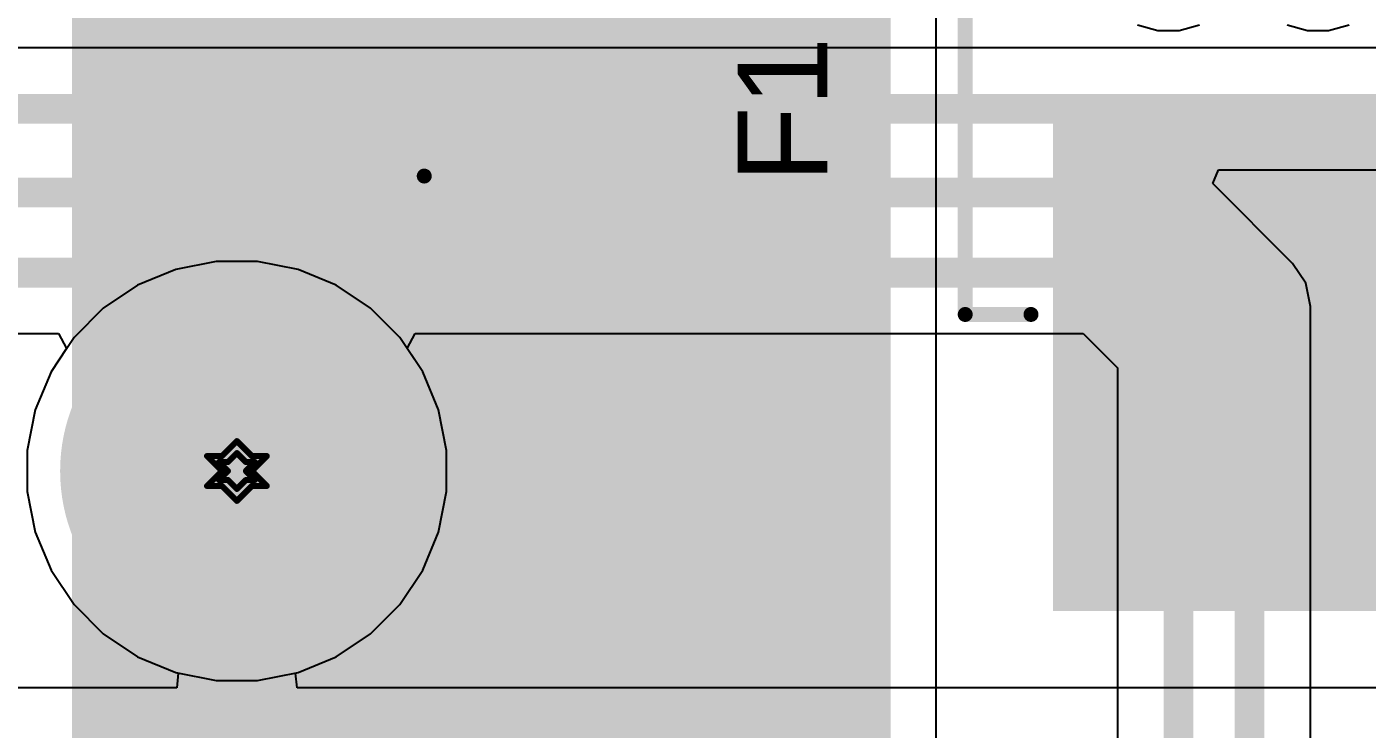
# Model space of a CAD drawing. Header units: inches. Extents: x -17.5 to 14.7, y -6.2 to 5.9.
# Drawn here: x -0.3818 to 0.0664, y 2.5153 to 2.7502 of the extents above; entities that cross this region are included whole.
import ezdxf

# ---------------------------------------------------------------- set-up
doc = ezdxf.new("R2010")
doc.units = ezdxf.units.IN
doc.header["$MEASUREMENT"] = 0
for name, color, linetype in [('Bottom Layer', 5, 'Continuous'), ('Bottom Solder', 6, 'Continuous'), ('Drill Drawing', 1, 'Continuous'), ('Ground Layer', 76, 'Continuous'), ('Multi-Layer', 9, 'Continuous'), ('Pad Holes', 156, 'Continuous'), ('Power Layer', 16, 'Continuous'), ('Top Layer', 1, 'Continuous'), ('Top Overlay', 2, 'Continuous'), ('Top Paste', 8, 'Continuous'), ('Top Solder', 216, 'Continuous')]:
    doc.layers.add(name, color=color, linetype=linetype)
doc.styles.add('Arial', font='', dxfattribs={"height": 0.2})
doc.styles.get('Arial').set_extended_font_data('Arial')

# ---------------------------------------------------------------- blocks, each defined once
blk = doc.blocks.new('DJ7391_1_5_2_8_10_144')
at = {"layer": 'Bottom Layer'}
h = blk.add_hatch(color=5, dxfattribs=at)
edge = h.paths.add_edge_path()
edge.add_arc((-0.88433, 0.16535), 0.05512, 0, 360)
at = {"layer": 'Bottom Solder'}
h = blk.add_hatch(color=6, dxfattribs=at)
edge = h.paths.add_edge_path()
edge.add_arc((-0.88433, 0.16535), 0.05912, 0, 360)
at = {"layer": 'Ground Layer'}
h = blk.add_hatch(color=76, dxfattribs=at)
edge = h.paths.add_edge_path()
edge.add_arc((-0.88433, 0.16535), 0.05512, 0, 360)
at = {"layer": 'Multi-Layer'}
h = blk.add_hatch(color=9, dxfattribs=at)
edge = h.paths.add_edge_path()
edge.add_arc((-0.88433, 0.16535), 0.05512, 0, 360)
at = {"layer": 'Pad Holes'}
h = blk.add_hatch(color=7, dxfattribs=at)
edge = h.paths.add_edge_path()
edge.add_arc((-0.88433, 0.16535), 0.02972, 0, 360)
at = {"layer": 'Power Layer'}
h = blk.add_hatch(color=16, dxfattribs=at)
edge = h.paths.add_edge_path()
edge.add_arc((-0.88433, 0.16535), 0.05512, 0, 360)
at = {"layer": 'Top Layer'}
h = blk.add_hatch(color=1, dxfattribs=at)
edge = h.paths.add_edge_path()
edge.add_arc((-0.88433, 0.16535), 0.05512, 0, 360)
at = {"layer": 'Top Solder'}
h = blk.add_hatch(color=216, dxfattribs=at)
edge = h.paths.add_edge_path()
edge.add_arc((-0.88433, 0.16535), 0.05912, 0, 360)
at = {"layer": 'Top Overlay'}
blk.add_lwpolyline([(-0.983, 0.228, 0.005, 0.005, 0), (-1.298, 0.228, 0.005, 0.005, 0)], format="xyseb", dxfattribs=at)
blk.add_lwpolyline([(-0.98425, 0.228, 0.0025, 0.0025, 1), (-0.98175, 0.228, 0.0025, 0.0025, 1)], format="xyseb", close=True, dxfattribs=at)
blk = doc.blocks.new('SMC_161')
at = {"layer": 'Top Layer'}
for points in [[(-0.23622, 0.08465), (-0.0748, 0.08465), (-0.0748, -0.08465), (-0.23622, -0.08465)], [(0.0748, 0.08465), (0.23622, 0.08465), (0.23622, -0.08465), (0.0748, -0.08465)]]:
    blk.add_hatch(color=1, dxfattribs=at).paths.add_polyline_path(points)
at = {"layer": 'Top Overlay'}
for points in [[(-0.285, 0.088), (-0.14, 0.088), (-0.14, 0.12), (-0.285, 0.12)], [(-0.285, -0.089), (-0.24, -0.089), (-0.24, 0.089), (-0.285, 0.089)], [(-0.285, -0.12), (-0.14, -0.12), (-0.14, -0.088), (-0.285, -0.088)]]:
    blk.add_hatch(color=2, dxfattribs=at).paths.add_polyline_path(points)
at = {"layer": 'Top Paste'}
for points in [[(-0.23622, 0.08465), (-0.0748, 0.08465), (-0.0748, -0.08465), (-0.23622, -0.08465)], [(0.0748, 0.08465), (0.23622, 0.08465), (0.23622, -0.08465), (0.0748, -0.08465)]]:
    blk.add_hatch(color=8, dxfattribs=at).paths.add_polyline_path(points)
at = {"layer": 'Top Solder'}
for points in [[(-0.24022, 0.08865), (-0.0708, 0.08865), (-0.0708, -0.08865), (-0.24022, -0.08865)], [(0.0708, 0.08865), (0.24022, 0.08865), (0.24022, -0.08865), (0.0708, -0.08865)]]:
    blk.add_hatch(color=216, dxfattribs=at).paths.add_polyline_path(points)
at = {"layer": 'Top Overlay'}
for points in [[(0.141, 0.118, 0.005, 0.005, 0), (-0.14, 0.118, 0.005, 0.005, 0)], [(-0.14, 0.096, 0.005, 0.005, 0), (-0.14, 0.118, 0.005, 0.005, 0)], [(0.141, 0.096, 0.005, 0.005, 0), (0.141, 0.118, 0.005, 0.005, 0)], [(-0.14, -0.118, 0.005, 0.005, 0), (-0.14, -0.096, 0.005, 0.005, 0)], [(0.141, -0.118, 0.005, 0.005, 0), (0.141, -0.096, 0.005, 0.005, 0)], [(0.141, -0.118, 0.005, 0.005, 0), (-0.14, -0.118, 0.005, 0.005, 0)]]:
    blk.add_lwpolyline(points, format="xyseb", dxfattribs=at)
for points in [[(-0.14125, 0.118, 0.0025, 0.0025, 1), (-0.13875, 0.118, 0.0025, 0.0025, 1)], [(-0.14125, 0.118, 0.0025, 0.0025, 1), (-0.13875, 0.118, 0.0025, 0.0025, 1)], [(0.13975, 0.118, 0.0025, 0.0025, 1), (0.14225, 0.118, 0.0025, 0.0025, 1)], [(0.13975, 0.118, 0.0025, 0.0025, 1), (0.14225, 0.118, 0.0025, 0.0025, 1)], [(-0.14125, 0.096, 0.0025, 0.0025, 1), (-0.13875, 0.096, 0.0025, 0.0025, 1)], [(0.13975, 0.096, 0.0025, 0.0025, 1), (0.14225, 0.096, 0.0025, 0.0025, 1)], [(-0.14125, -0.096, 0.0025, 0.0025, 1), (-0.13875, -0.096, 0.0025, 0.0025, 1)], [(0.13975, -0.096, 0.0025, 0.0025, 1), (0.14225, -0.096, 0.0025, 0.0025, 1)], [(-0.14125, -0.118, 0.0025, 0.0025, 1), (-0.13875, -0.118, 0.0025, 0.0025, 1)], [(-0.14125, -0.118, 0.0025, 0.0025, 1), (-0.13875, -0.118, 0.0025, 0.0025, 1)], [(0.13975, -0.118, 0.0025, 0.0025, 1), (0.14225, -0.118, 0.0025, 0.0025, 1)], [(0.13975, -0.118, 0.0025, 0.0025, 1), (0.14225, -0.118, 0.0025, 0.0025, 1)]]:
    blk.add_lwpolyline(points, format="xyseb", close=True, dxfattribs=at)

msp = doc.modelspace()

# ---------------------------------------------------------------- hatches: boundary and pattern name
at = {"layer": 'Top Layer'}
for points in [[(-0.36668, 2.55878), (-0.09297, 2.55878), (-0.09297, 2.79671), (-0.36668, 2.79671)], [(-0.36668, 2.34951), (-0.09297, 2.34951), (-0.09297, 2.79671), (-0.36668, 2.79671)]]:
    msp.add_hatch(color=1, dxfattribs=at).paths.add_polyline_path(points)

# ---------------------------------------------------------------- linework, layer by layer
at = {"layer": 'Bottom Layer'}
for p, q in [((0.07852, 2.74318), (-0.81098, 2.74318)), ((0.01477, 2.69778), (0.01668, 2.7024)), ((0.01668, 2.7024), (0.07008, 2.7024)), ((0.04148, 2.67107), (0.01477, 2.69778)), ((0.0459, 2.66445), (0.04148, 2.67107)), ((0.04745, 2.65665), (0.0459, 2.66445)), ((0.04745, 2.2606), (0.04745, 2.65665)), ((-0.41729, 2.64761), (-0.37118, 2.64761)), ((-0.37118, 2.64761), (-0.36851, 2.64261)), ((-0.25461, 2.64261), (-0.25194, 2.64761)), ((-0.25194, 2.64761), (-0.02852, 2.64761)), ((-0.02852, 2.64761), (-0.01706, 2.63615)), ((-0.36851, 2.64261), (-0.3737, 2.63484)), ((-0.24942, 2.63484), (-0.25461, 2.64261)), ((-0.01706, 2.63615), (-0.01706, 2.23152)), ((-0.3737, 2.63484), (-0.37898, 2.62208)), ((-0.24413, 2.62208), (-0.24942, 2.63484)), ((-0.37898, 2.62208), (-0.38168, 2.60854)), ((-0.24144, 2.60854), (-0.24413, 2.62208)), ((-0.38168, 2.60854), (-0.38168, 2.59472)), ((-0.24144, 2.59472), (-0.24144, 2.60854)), ((-0.38168, 2.59472), (-0.37898, 2.58118)), ((-0.24413, 2.58118), (-0.24144, 2.59472)), ((-0.37898, 2.58118), (-0.3737, 2.56842)), ((-0.24942, 2.56842), (-0.24413, 2.58118)), ((-0.3737, 2.56842), (-0.36602, 2.55693)), ((-0.25709, 2.55693), (-0.24942, 2.56842)), ((-0.36602, 2.55693), (-0.35626, 2.54716)), ((-0.26686, 2.54716), (-0.25709, 2.55693)), ((-0.35626, 2.54716), (-0.34477, 2.53949)), ((-0.27834, 2.53949), (-0.26686, 2.54716)), ((-0.34477, 2.53949), (-0.33201, 2.53421)), ((-0.29111, 2.53421), (-0.27834, 2.53949)), ((-0.33201, 2.53421), (-0.31846, 2.53151)), ((-0.30465, 2.53151), (-0.29111, 2.53421)), ((-0.31846, 2.53151), (-0.30465, 2.53151))]:
    msp.add_line(p, q, dxfattribs=at)
for points in [[(-0.8285, 2.72279, 0.01, 0.01, 0), (0.07852, 2.72279, 0.01, 0.01, 0)], [(-0.76987, 2.69481, 0.01, 0.01, 0), (-0.0111, 2.69481, 0.01, 0.01, 0)], [(-0.0111, 2.69481, 0.01, 0.01, 0), (0.02706, 2.65665, 0.01, 0.01, 0)], [(-0.79931, 2.668, 0.01, 0.01, 0), (-0.02007, 2.668, 0.01, 0.01, 0)], [(-0.02007, 2.668, 0.01, 0.01, 0), (0.00333, 2.64459, 0.01, 0.01, 0)], [(0.02706, 2.25215, 0.01, 0.01, 0), (0.02706, 2.65665, 0.01, 0.01, 0)], [(0.00333, 2.23152, 0.01, 0.01, 0), (0.00333, 2.64459, 0.01, 0.01, 0)]]:
    msp.add_lwpolyline(points, format="xyseb", dxfattribs=at)
for points in [[(-0.0136, 2.69481, 0.005, 0.005, 1), (-0.0086, 2.69481, 0.005, 0.005, 1)], [(-0.0136, 2.69481, 0.005, 0.005, 1), (-0.0086, 2.69481, 0.005, 0.005, 1)], [(-0.02257, 2.668, 0.005, 0.005, 1), (-0.01757, 2.668, 0.005, 0.005, 1)], [(-0.02257, 2.668, 0.005, 0.005, 1), (-0.01757, 2.668, 0.005, 0.005, 1)], [(0.02456, 2.65665, 0.005, 0.005, 1), (0.02956, 2.65665, 0.005, 0.005, 1)], [(0.02456, 2.65665, 0.005, 0.005, 1), (0.02956, 2.65665, 0.005, 0.005, 1)], [(0.00083, 2.64459, 0.005, 0.005, 1), (0.00583, 2.64459, 0.005, 0.005, 1)], [(0.00083, 2.64459, 0.005, 0.005, 1), (0.00583, 2.64459, 0.005, 0.005, 1)]]:
    msp.add_lwpolyline(points, format="xyseb", close=True, dxfattribs=at)
at = {"layer": 'Drill Drawing'}
for points in [[(-0.31656, 2.60663, 0.002, 0.002, 0), (-0.31156, 2.61163, 0.002, 0.002, 0)], [(-0.31156, 2.61163, 0.002, 0.002, 0), (-0.30656, 2.60663, 0.002, 0.002, 0)], [(-0.32156, 2.60663, 0.002, 0.002, 0), (-0.31656, 2.60163, 0.002, 0.002, 0)], [(-0.32156, 2.60663, 0.002, 0.002, 0), (-0.31656, 2.60663, 0.002, 0.002, 0)], [(-0.31756, 2.60463, 0.002, 0.002, 0), (-0.31456, 2.60163, 0.002, 0.002, 0)], [(-0.31756, 2.60463, 0.002, 0.002, 0), (-0.31456, 2.60463, 0.002, 0.002, 0)], [(-0.31456, 2.60463, 0.002, 0.002, 0), (-0.31156, 2.60763, 0.002, 0.002, 0)], [(-0.31156, 2.60763, 0.002, 0.002, 0), (-0.30856, 2.60463, 0.002, 0.002, 0)], [(-0.30856, 2.60463, 0.002, 0.002, 0), (-0.30556, 2.60463, 0.002, 0.002, 0)], [(-0.30856, 2.60163, 0.002, 0.002, 0), (-0.30556, 2.60463, 0.002, 0.002, 0)], [(-0.30656, 2.60663, 0.002, 0.002, 0), (-0.30156, 2.60663, 0.002, 0.002, 0)], [(-0.30656, 2.60163, 0.002, 0.002, 0), (-0.30156, 2.60663, 0.002, 0.002, 0)], [(-0.32156, 2.59663, 0.002, 0.002, 0), (-0.31656, 2.60163, 0.002, 0.002, 0)], [(-0.31756, 2.59863, 0.002, 0.002, 0), (-0.31456, 2.60163, 0.002, 0.002, 0)], [(-0.30856, 2.60163, 0.002, 0.002, 0), (-0.30556, 2.59863, 0.002, 0.002, 0)], [(-0.30656, 2.60163, 0.002, 0.002, 0), (-0.30156, 2.59663, 0.002, 0.002, 0)], [(-0.32156, 2.59663, 0.002, 0.002, 0), (-0.31656, 2.59663, 0.002, 0.002, 0)], [(-0.31756, 2.59863, 0.002, 0.002, 0), (-0.31456, 2.59863, 0.002, 0.002, 0)], [(-0.31656, 2.59663, 0.002, 0.002, 0), (-0.31156, 2.59163, 0.002, 0.002, 0)], [(-0.31456, 2.59863, 0.002, 0.002, 0), (-0.31156, 2.59563, 0.002, 0.002, 0)], [(-0.31156, 2.59563, 0.002, 0.002, 0), (-0.30856, 2.59863, 0.002, 0.002, 0)], [(-0.31156, 2.59163, 0.002, 0.002, 0), (-0.30656, 2.59663, 0.002, 0.002, 0)], [(-0.30856, 2.59863, 0.002, 0.002, 0), (-0.30556, 2.59863, 0.002, 0.002, 0)], [(-0.30656, 2.59663, 0.002, 0.002, 0), (-0.30156, 2.59663, 0.002, 0.002, 0)]]:
    msp.add_lwpolyline(points, format="xyseb", dxfattribs=at)
for points in [[(-0.31206, 2.61163, 0.001, 0.001, 1), (-0.31106, 2.61163, 0.001, 0.001, 1)], [(-0.31206, 2.61163, 0.001, 0.001, 1), (-0.31106, 2.61163, 0.001, 0.001, 1)], [(-0.32206, 2.60663, 0.001, 0.001, 1), (-0.32106, 2.60663, 0.001, 0.001, 1)], [(-0.32206, 2.60663, 0.001, 0.001, 1), (-0.32106, 2.60663, 0.001, 0.001, 1)], [(-0.31806, 2.60463, 0.001, 0.001, 1), (-0.31706, 2.60463, 0.001, 0.001, 1)], [(-0.31806, 2.60463, 0.001, 0.001, 1), (-0.31706, 2.60463, 0.001, 0.001, 1)], [(-0.31706, 2.60663, 0.001, 0.001, 1), (-0.31606, 2.60663, 0.001, 0.001, 1)], [(-0.31706, 2.60663, 0.001, 0.001, 1), (-0.31606, 2.60663, 0.001, 0.001, 1)], [(-0.31506, 2.60463, 0.001, 0.001, 1), (-0.31406, 2.60463, 0.001, 0.001, 1)], [(-0.31506, 2.60463, 0.001, 0.001, 1), (-0.31406, 2.60463, 0.001, 0.001, 1)], [(-0.31206, 2.60763, 0.001, 0.001, 1), (-0.31106, 2.60763, 0.001, 0.001, 1)], [(-0.31206, 2.60763, 0.001, 0.001, 1), (-0.31106, 2.60763, 0.001, 0.001, 1)], [(-0.30906, 2.60463, 0.001, 0.001, 1), (-0.30806, 2.60463, 0.001, 0.001, 1)], [(-0.30906, 2.60463, 0.001, 0.001, 1), (-0.30806, 2.60463, 0.001, 0.001, 1)], [(-0.30706, 2.60663, 0.001, 0.001, 1), (-0.30606, 2.60663, 0.001, 0.001, 1)], [(-0.30706, 2.60663, 0.001, 0.001, 1), (-0.30606, 2.60663, 0.001, 0.001, 1)], [(-0.30606, 2.60463, 0.001, 0.001, 1), (-0.30506, 2.60463, 0.001, 0.001, 1)], [(-0.30606, 2.60463, 0.001, 0.001, 1), (-0.30506, 2.60463, 0.001, 0.001, 1)], [(-0.30206, 2.60663, 0.001, 0.001, 1), (-0.30106, 2.60663, 0.001, 0.001, 1)], [(-0.30206, 2.60663, 0.001, 0.001, 1), (-0.30106, 2.60663, 0.001, 0.001, 1)], [(-0.31706, 2.60163, 0.001, 0.001, 1), (-0.31606, 2.60163, 0.001, 0.001, 1)], [(-0.31706, 2.60163, 0.001, 0.001, 1), (-0.31606, 2.60163, 0.001, 0.001, 1)], [(-0.31506, 2.60163, 0.001, 0.001, 1), (-0.31406, 2.60163, 0.001, 0.001, 1)], [(-0.31506, 2.60163, 0.001, 0.001, 1), (-0.31406, 2.60163, 0.001, 0.001, 1)], [(-0.30906, 2.60163, 0.001, 0.001, 1), (-0.30806, 2.60163, 0.001, 0.001, 1)], [(-0.30906, 2.60163, 0.001, 0.001, 1), (-0.30806, 2.60163, 0.001, 0.001, 1)], [(-0.30706, 2.60163, 0.001, 0.001, 1), (-0.30606, 2.60163, 0.001, 0.001, 1)], [(-0.30706, 2.60163, 0.001, 0.001, 1), (-0.30606, 2.60163, 0.001, 0.001, 1)], [(-0.32206, 2.59663, 0.001, 0.001, 1), (-0.32106, 2.59663, 0.001, 0.001, 1)], [(-0.32206, 2.59663, 0.001, 0.001, 1), (-0.32106, 2.59663, 0.001, 0.001, 1)], [(-0.31806, 2.59863, 0.001, 0.001, 1), (-0.31706, 2.59863, 0.001, 0.001, 1)], [(-0.31806, 2.59863, 0.001, 0.001, 1), (-0.31706, 2.59863, 0.001, 0.001, 1)], [(-0.31706, 2.59663, 0.001, 0.001, 1), (-0.31606, 2.59663, 0.001, 0.001, 1)], [(-0.31706, 2.59663, 0.001, 0.001, 1), (-0.31606, 2.59663, 0.001, 0.001, 1)], [(-0.31506, 2.59863, 0.001, 0.001, 1), (-0.31406, 2.59863, 0.001, 0.001, 1)], [(-0.31506, 2.59863, 0.001, 0.001, 1), (-0.31406, 2.59863, 0.001, 0.001, 1)], [(-0.31206, 2.59563, 0.001, 0.001, 1), (-0.31106, 2.59563, 0.001, 0.001, 1)], [(-0.31206, 2.59563, 0.001, 0.001, 1), (-0.31106, 2.59563, 0.001, 0.001, 1)], [(-0.30906, 2.59863, 0.001, 0.001, 1), (-0.30806, 2.59863, 0.001, 0.001, 1)], [(-0.30906, 2.59863, 0.001, 0.001, 1), (-0.30806, 2.59863, 0.001, 0.001, 1)], [(-0.30706, 2.59663, 0.001, 0.001, 1), (-0.30606, 2.59663, 0.001, 0.001, 1)], [(-0.30706, 2.59663, 0.001, 0.001, 1), (-0.30606, 2.59663, 0.001, 0.001, 1)], [(-0.30606, 2.59863, 0.001, 0.001, 1), (-0.30506, 2.59863, 0.001, 0.001, 1)], [(-0.30606, 2.59863, 0.001, 0.001, 1), (-0.30506, 2.59863, 0.001, 0.001, 1)], [(-0.30206, 2.59663, 0.001, 0.001, 1), (-0.30106, 2.59663, 0.001, 0.001, 1)], [(-0.30206, 2.59663, 0.001, 0.001, 1), (-0.30106, 2.59663, 0.001, 0.001, 1)], [(-0.31206, 2.59163, 0.001, 0.001, 1), (-0.31106, 2.59163, 0.001, 0.001, 1)], [(-0.31206, 2.59163, 0.001, 0.001, 1), (-0.31106, 2.59163, 0.001, 0.001, 1)]]:
    msp.add_lwpolyline(points, format="xyseb", close=True, dxfattribs=at)
at = {"layer": 'Ground Layer'}
for p, q in [((-0.31846, 2.67175), (-0.33201, 2.66905)), ((-0.30465, 2.67175), (-0.31846, 2.67175)), ((-0.29111, 2.66905), (-0.30465, 2.67175)), ((-0.33201, 2.66905), (-0.34477, 2.66377)), ((-0.27834, 2.66377), (-0.29111, 2.66905)), ((-0.34477, 2.66377), (-0.35626, 2.65609)), ((-0.26686, 2.65609), (-0.27834, 2.66377)), ((-0.35626, 2.65609), (-0.36602, 2.64633)), ((-0.25709, 2.64633), (-0.26686, 2.65609)), ((-0.36602, 2.64633), (-0.3737, 2.63484)), ((-0.24942, 2.63484), (-0.25709, 2.64633)), ((-0.3737, 2.63484), (-0.37898, 2.62208)), ((-0.24413, 2.62208), (-0.24942, 2.63484)), ((-0.37898, 2.62208), (-0.38168, 2.60854)), ((-0.24144, 2.60854), (-0.24413, 2.62208)), ((-0.38168, 2.60854), (-0.38168, 2.59472)), ((-0.24144, 2.59472), (-0.24144, 2.60854)), ((-0.38168, 2.59472), (-0.37898, 2.58118)), ((-0.24413, 2.58118), (-0.24144, 2.59472)), ((-0.37898, 2.58118), (-0.3737, 2.56842)), ((-0.24942, 2.56842), (-0.24413, 2.58118)), ((-0.3737, 2.56842), (-0.36602, 2.55693)), ((-0.25709, 2.55693), (-0.24942, 2.56842)), ((-0.36602, 2.55693), (-0.35626, 2.54716)), ((-0.26686, 2.54716), (-0.25709, 2.55693)), ((-0.35626, 2.54716), (-0.34477, 2.53949)), ((-0.27834, 2.53949), (-0.26686, 2.54716)), ((-0.34477, 2.53949), (-0.33201, 2.53421)), ((-0.29111, 2.53421), (-0.27834, 2.53949)), ((-0.33201, 2.53421), (-0.31846, 2.53151)), ((-0.30465, 2.53151), (-0.29111, 2.53421)), ((-0.31846, 2.53151), (-0.30465, 2.53151))]:
    msp.add_line(p, q, dxfattribs=at)
at = {"layer": 'Power Layer'}
for p, q in [((-0.01035, 2.75086), (-0.00353, 2.74903)), ((-0.00353, 2.74903), (0.00353, 2.74903)), ((0.00353, 2.74903), (0.01035, 2.75086)), ((0.03965, 2.75086), (0.04647, 2.74903)), ((0.04647, 2.74903), (0.05353, 2.74903)), ((0.05353, 2.74903), (0.06035, 2.75086)), ((-0.31846, 2.67175), (-0.33201, 2.66905)), ((-0.30465, 2.67175), (-0.31846, 2.67175)), ((-0.29111, 2.66905), (-0.30465, 2.67175)), ((-0.33201, 2.66905), (-0.34477, 2.66377)), ((-0.27834, 2.66377), (-0.29111, 2.66905)), ((-0.34477, 2.66377), (-0.35626, 2.65609)), ((-0.26686, 2.65609), (-0.27834, 2.66377)), ((-0.35626, 2.65609), (-0.36602, 2.64633)), ((-0.25709, 2.64633), (-0.26686, 2.65609)), ((-0.36602, 2.64633), (-0.3737, 2.63484)), ((-0.24942, 2.63484), (-0.25709, 2.64633)), ((-0.3737, 2.63484), (-0.37898, 2.62208)), ((-0.24413, 2.62208), (-0.24942, 2.63484)), ((-0.37898, 2.62208), (-0.38168, 2.60854)), ((-0.24144, 2.60854), (-0.24413, 2.62208)), ((-0.38168, 2.60854), (-0.38168, 2.59472)), ((-0.24144, 2.59472), (-0.24144, 2.60854)), ((-0.38168, 2.59472), (-0.37898, 2.58118)), ((-0.24413, 2.58118), (-0.24144, 2.59472)), ((-0.37898, 2.58118), (-0.3737, 2.56842)), ((-0.24942, 2.56842), (-0.24413, 2.58118)), ((-0.3737, 2.56842), (-0.36602, 2.55693)), ((-0.25709, 2.55693), (-0.24942, 2.56842)), ((-0.36602, 2.55693), (-0.35626, 2.54716)), ((-0.26686, 2.54716), (-0.25709, 2.55693)), ((-0.35626, 2.54716), (-0.34477, 2.53949)), ((-0.27834, 2.53949), (-0.26686, 2.54716)), ((-0.34477, 2.53949), (-0.33201, 2.53421)), ((-0.29111, 2.53421), (-0.27834, 2.53949)), ((-0.33201, 2.53421), (-0.33119, 2.53404)), ((-0.33119, 2.53404), (-0.33168, 2.52904)), ((-0.29193, 2.53404), (-0.29111, 2.53421)), ((-0.29143, 2.52904), (-0.29193, 2.53404)), ((-0.33168, 2.52904), (-0.45679, 2.52904)), ((0.365, 2.52904), (-0.29143, 2.52904))]:
    msp.add_line(p, q, dxfattribs=at)
at = {"layer": 'Top Layer'}
msp.add_line((-0.07767, 2.46351), (-0.07767, 2.79671), dxfattribs=at)

# ---------------------------------------------------------------- block references
at = {"rotation": 270}
for name, p in [('SMC_161', (0.05, 2.795)), ('DJ7391_1_5_2_8_10_144', (-0.47691, 1.7173))]:
    msp.add_blockref(name, p, dxfattribs=at)

# ---------------------------------------------------------------- texts
at = {"layer": 'Top Overlay', "style": 'Arial'}
msp.add_text('F1', height=0.03, rotation=90, dxfattribs=at).set_placement((-0.11415, 2.698))

doc.saveas('drawing.dxf')
